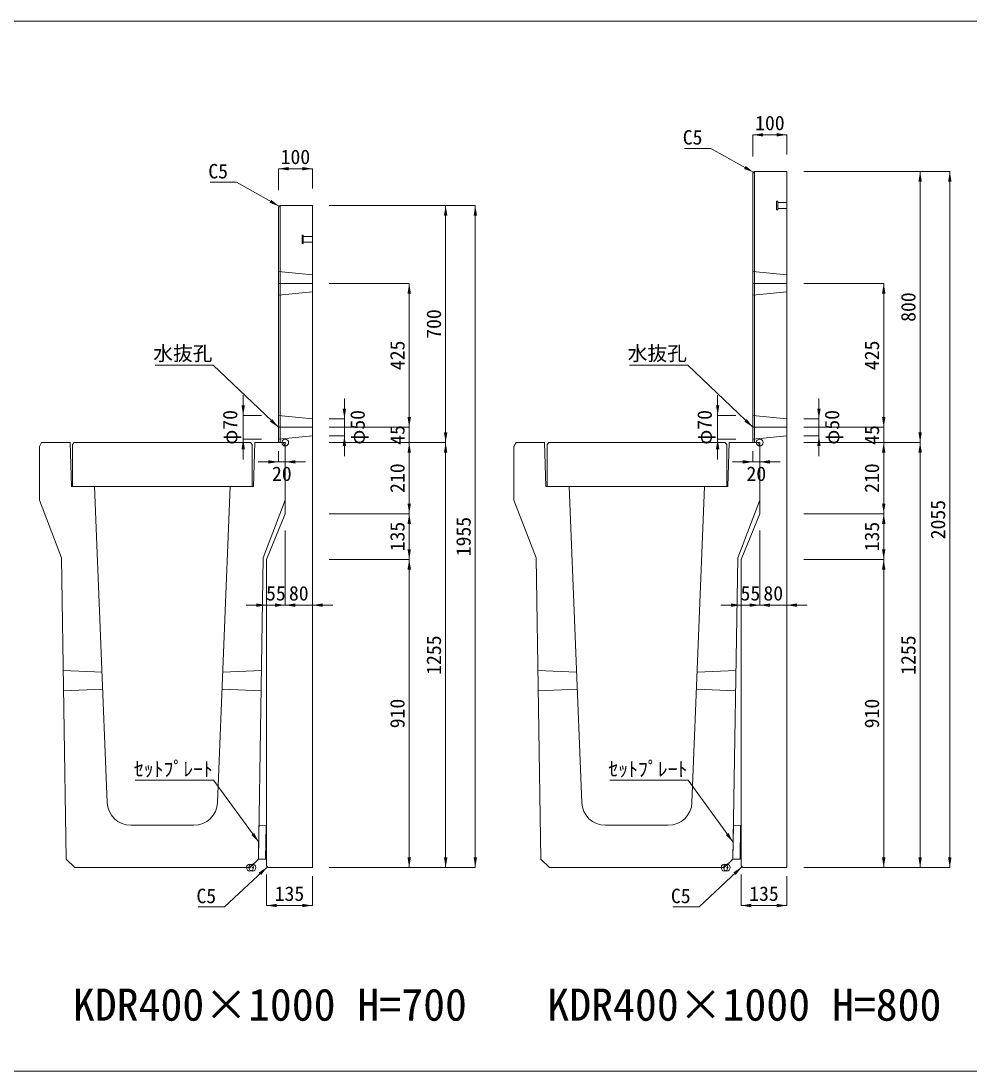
# Model space of a CAD drawing. Units: millimetres at full size, sheet at 1:40. Extents: x 172874 to 199766, y 869448 to 902797.
# Drawn here: x 194154 to 196954, y 869448 to 872548 of the extents above; entities that cross this region are included whole.
import ezdxf
from ezdxf.enums import TextEntityAlignment as Align

# ---------------------------------------------------------------- set-up
doc = ezdxf.new("R2010")
doc.units = ezdxf.units.MM
doc.header["$LTSCALE"] = 40
doc.header["$PDMODE"] = 32
doc.header["$PDSIZE"] = 20
for name, pattern in [('DASHED', [7.5, 6, -1.5]), ('USER2', [4.7625, 3.175, -1.5875]), ('USER3', [1.35, 0.75, -0.6])]:
    doc.linetypes.add(name, pattern=pattern)
for name, color, linetype, lineweight in [('セットプレート', 3, 'Continuous', 13), ('パネックスKDR', 2, 'Continuous', 13), ('図枠', 5, 'Continuous', 13), ('寸法線', 7, 'Continuous', 13), ('引出線', 4, 'Continuous', 13), ('本体', 2, 'Continuous', 13), ('補助線', 8, 'Continuous', 13), ('ｲﾝｻｰﾄ', 3, 'USER3', 5)]:
    doc.layers.add(name, color=color, linetype=linetype, lineweight=lineweight)
doc.layers.add('文字', color=7, linetype='Continuous')
doc.styles.add('ＭＳ ゴシック', font='')
doc.styles.get('ＭＳ ゴシック').set_extended_font_data('MS Gothic')

# ---------------------------------------------------------------- blocks, each defined once
blk = doc.blocks.new('filled_arrow')
at = {"color": 0, "linetype": 'Continuous', "lineweight": -2}
blk.add_solid([(7.5, 1.25), (0, 0), (7.5, -1.25)], dxfattribs=at)

msp = doc.modelspace()

# ---------------------------------------------------------------- linework, layer by layer
at = {"layer": 'セットプレート'}
for points in [[(194854.29, 870073.73), (194875.28, 870073.39), (194876.87, 870173.38), (194855.87, 870173.71)], [(196254.29, 870073.73), (196275.28, 870073.39), (196276.87, 870173.38), (196255.87, 870173.71)]]:
    msp.add_lwpolyline(points, close=True, dxfattribs=at)
at = {"layer": 'パネックスKDR'}
for p, q in [((196313.37, 872098.73), (196318.37, 872103.73)), ((196313.37, 872098.73), (196313.37, 871303.73)), ((196318.37, 872103.73), (196413.37, 872103.73)), ((196413.37, 872103.73), (196413.37, 870048.73)), ((194913.37, 871998.73), (194918.37, 872003.73)), ((194918.37, 872003.73), (195013.37, 872003.73)), ((195013.37, 872003.73), (195013.37, 870048.73)), ((194913.37, 871998.73), (194913.37, 871303.73)), ((194913.37, 871303.73), (194933.37, 871303.73)), ((194933.37, 871303.73), (194933.37, 871093.73)), ((196313.37, 871303.73), (196333.37, 871303.73)), ((196333.37, 871303.73), (196333.37, 871093.73)), ((194933.37, 871093.73), (194878.37, 870958.73)), ((196333.37, 871093.73), (196278.37, 870958.73)), ((194878.37, 870958.73), (194878.37, 870053.73)), ((196278.37, 870958.73), (196278.37, 870053.73)), ((194878.37, 870053.73), (194883.37, 870048.73)), ((194883.37, 870048.73), (195013.37, 870048.73)), ((196278.37, 870053.73), (196283.37, 870048.73)), ((196283.37, 870048.73), (196413.37, 870048.73))]:
    msp.add_line(p, q, dxfattribs=at)
at = {"layer": 'パネックスKDR', "lineweight": 5}
for p, q in [((196318.37, 872103.73), (196318.37, 871303.73)), ((194918.37, 872003.73), (194918.37, 871303.73))]:
    msp.add_line(p, q, dxfattribs=at)
at = {"layer": 'パネックスKDR', "linetype": 'DASHED', "lineweight": 9}
for p, q in [((194913.37, 871808.73), (195013.37, 871798.73)), ((196313.37, 871808.73), (196413.37, 871798.73)), ((194913.37, 871738.73), (195013.37, 871748.73)), ((196313.37, 871738.73), (196413.37, 871748.73)), ((194913.37, 871383.73), (195013.37, 871373.73)), ((196313.37, 871383.73), (196413.37, 871373.73)), ((194913.37, 871313.73), (195013.37, 871323.73)), ((196313.37, 871313.73), (196413.37, 871323.73))]:
    msp.add_line(p, q, dxfattribs=at)
at = {"layer": '図枠'}
for p, q in [((187274.21, 872548.33), (199766.29, 872548.33)), ((187274.21, 869448.33), (199766.29, 869448.33))]:
    msp.add_line(p, q, dxfattribs=at)
at = {"layer": '寸法線'}
for p, q in [((196313.37, 872212.28), (196413.37, 872212.28)), ((196313.37, 872148.73), (196313.37, 872212.28)), ((196413.37, 872153.73), (196413.37, 872212.28)), ((194913.37, 872112.28), (195013.37, 872112.28)), ((194913.37, 872048.73), (194913.37, 872112.28)), ((195013.37, 872053.73), (195013.37, 872112.28)), ((196463.37, 872103.73), (196894.21, 872103.73)), ((196463.37, 872103.73), (196806.71, 872103.73)), ((196806.71, 871303.73), (196806.71, 872103.73)), ((196894.21, 870048.73), (196894.21, 872103.73)), ((195063.37, 872003.73), (195494.21, 872003.73)), ((195063.37, 872003.73), (195406.71, 872003.73)), ((195406.71, 871303.73), (195406.71, 872003.73)), ((195494.21, 870048.73), (195494.21, 872003.73)), ((195063.37, 871773.73), (195299.21, 871773.73)), ((195299.21, 871348.73), (195299.21, 871773.73)), ((196463.37, 871773.73), (196699.21, 871773.73)), ((196699.21, 871348.73), (196699.21, 871773.73)), ((194809.3, 871443.73), (194809.3, 871253.73)), ((196209.3, 871443.73), (196209.3, 871253.73)), ((195108.04, 871433.73), (195108.04, 871263.73)), ((196508.04, 871433.73), (196508.04, 871263.73)), ((194863.37, 871383.73), (194809.3, 871383.73)), ((195299.21, 871243.73), (195299.21, 871408.73)), ((196263.37, 871383.73), (196209.3, 871383.73)), ((196699.21, 871243.73), (196699.21, 871408.73)), ((195063.37, 871373.73), (195108.04, 871373.73)), ((195063.37, 871348.73), (195299.21, 871348.73)), ((195063.37, 871348.73), (195299.21, 871348.73)), ((196463.37, 871373.73), (196508.04, 871373.73)), ((196463.37, 871348.73), (196699.21, 871348.73)), ((196463.37, 871348.73), (196699.21, 871348.73)), ((195063.37, 871323.73), (195108.04, 871323.73)), ((196463.37, 871323.73), (196508.04, 871323.73)), ((194863.37, 871313.73), (194809.3, 871313.73)), ((195063.37, 871303.73), (195406.71, 871303.73)), ((195063.37, 871303.73), (195299.21, 871303.73)), ((195063.37, 871303.73), (195406.71, 871303.73)), ((195063.37, 871303.73), (195299.21, 871303.73)), ((195299.21, 871303.73), (195299.21, 871093.73)), ((195406.71, 871303.73), (195406.71, 870048.73)), ((196263.37, 871313.73), (196209.3, 871313.73)), ((196463.37, 871303.73), (196806.71, 871303.73)), ((196463.37, 871303.73), (196699.21, 871303.73)), ((196463.37, 871303.73), (196806.71, 871303.73)), ((196463.37, 871303.73), (196699.21, 871303.73)), ((196699.21, 871303.73), (196699.21, 871093.73)), ((196806.71, 871303.73), (196806.71, 870048.73)), ((194913.37, 871278.73), (194913.37, 871246.65)), ((194933.37, 871278.73), (194933.37, 871246.65)), ((196313.37, 871278.73), (196313.37, 871246.65)), ((196333.37, 871278.73), (196333.37, 871246.65)), ((194853.37, 871246.65), (194993.37, 871246.65)), ((196253.37, 871246.65), (196393.37, 871246.65)), ((195063.37, 871093.73), (195299.21, 871093.73)), ((195063.37, 871093.73), (195299.21, 871093.73)), ((195299.21, 871093.73), (195299.21, 870958.73)), ((196463.37, 871093.73), (196699.21, 871093.73)), ((196463.37, 871093.73), (196699.21, 871093.73)), ((196699.21, 871093.73), (196699.21, 870958.73)), ((194933.37, 871043.73), (194933.37, 870823.73)), ((194933.37, 871043.73), (194933.37, 870823.73)), ((195013.37, 871043.73), (195013.37, 870823.73)), ((196333.37, 871043.73), (196333.37, 870823.73)), ((196333.37, 871043.73), (196333.37, 870823.73)), ((196413.37, 871043.73), (196413.37, 870823.73)), ((195063.37, 870958.73), (195299.21, 870958.73)), ((195063.37, 870958.73), (195299.21, 870958.73)), ((195299.21, 870958.73), (195299.21, 870048.73)), ((196463.37, 870958.73), (196699.21, 870958.73)), ((196463.37, 870958.73), (196699.21, 870958.73)), ((196699.21, 870958.73), (196699.21, 870048.73)), ((194878.37, 870908.73), (194878.37, 870823.73)), ((196278.37, 870908.73), (196278.37, 870823.73)), ((194993.37, 870823.73), (194818.37, 870823.73)), ((194873.37, 870823.73), (195073.37, 870823.73)), ((196393.37, 870823.73), (196218.37, 870823.73)), ((196273.37, 870823.73), (196473.37, 870823.73)), ((195063.37, 870048.73), (195494.21, 870048.73)), ((195063.37, 870048.73), (195406.71, 870048.73)), ((195063.37, 870048.73), (195299.21, 870048.73)), ((196463.37, 870048.73), (196894.21, 870048.73)), ((196463.37, 870048.73), (196806.71, 870048.73)), ((196463.37, 870048.73), (196699.21, 870048.73)), ((194878.37, 870028.73), (194878.37, 869936.94)), ((195013.37, 870023.73), (195013.37, 869936.94)), ((196278.37, 870028.73), (196278.37, 869936.94)), ((196413.37, 870023.73), (196413.37, 869936.94)), ((194878.37, 869936.94), (195013.37, 869936.94)), ((196278.37, 869936.94), (196413.37, 869936.94))]:
    msp.add_line(p, q, dxfattribs=at)
at = {"layer": '引出線'}
for points in [[(196315.87, 872101.23), (196189.5, 872172.31), (196111.73, 872172.31)], [(194915.87, 872001.23), (194789.5, 872072.31), (194711.73, 872072.31)], [(194913.37, 871348.73), (194720.91, 871532.18), (194549.17, 871532.18)], [(196313.37, 871348.73), (196120.91, 871532.18), (195949.17, 871532.18)], [(194855.08, 870123.72), (194722.22, 870307.2), (194490.86, 870307.2)], [(196255.08, 870123.72), (196122.22, 870307.2), (195890.86, 870307.2)], [(194880.87, 870051.23), (194754.5, 869932.58), (194676.73, 869932.58)], [(196280.87, 870051.23), (196154.5, 869932.58), (196076.73, 869932.58)]]:
    msp.add_lwpolyline(points, dxfattribs=at)
at = {"layer": '本体'}
for p, q in [((194214.37, 871303.73), (194208.37, 871291.73)), ((194208.37, 871291.73), (194208.37, 871133.73)), ((194214.37, 871303.73), (194298.37, 871303.73)), ((194298.37, 871303.73), (194302.37, 871173.73)), ((194843.37, 871303.73), (194839.37, 871173.73)), ((194843.37, 871303.73), (194927.37, 871303.73)), ((194927.37, 871303.73), (194933.37, 871291.73)), ((194933.37, 871291.73), (194933.37, 871133.73)), ((195614.37, 871303.73), (195608.37, 871291.73)), ((195608.37, 871291.73), (195608.37, 871133.73)), ((195614.37, 871303.73), (195698.37, 871303.73)), ((195698.37, 871303.73), (195702.37, 871173.73)), ((196243.37, 871303.73), (196239.37, 871173.73)), ((196243.37, 871303.73), (196327.37, 871303.73)), ((196327.37, 871303.73), (196333.37, 871291.73)), ((196333.37, 871291.73), (196333.37, 871133.73)), ((194302.37, 871173.73), (194370.87, 871173.73)), ((194370.87, 871173.73), (194408.18, 870240.93)), ((194770.87, 871173.73), (194733.56, 870240.93)), ((194770.87, 871173.73), (194839.37, 871173.73)), ((195702.37, 871173.73), (195770.87, 871173.73)), ((195770.87, 871173.73), (195808.18, 870240.93)), ((196170.87, 871173.73), (196133.56, 870240.93)), ((196170.87, 871173.73), (196239.37, 871173.73)), ((194208.37, 871133.73), (194273.37, 870963.73)), ((194933.37, 871133.73), (194868.37, 870963.73)), ((195608.37, 871133.73), (195673.37, 870963.73)), ((196333.37, 871133.73), (196268.37, 870963.73)), ((194273.37, 870963.73), (194287.45, 870073.73)), ((194868.37, 870963.73), (194854.29, 870073.73)), ((195673.37, 870963.73), (195687.45, 870073.73)), ((196268.37, 870963.73), (196254.29, 870073.73)), ((194478.13, 870173.73), (194663.61, 870173.73)), ((195878.13, 870173.73), (196063.61, 870173.73)), ((194287.45, 870073.73), (194312.85, 870048.73)), ((194312.85, 870048.73), (194828.89, 870048.73)), ((194828.89, 870048.73), (194854.29, 870073.73)), ((195687.45, 870073.73), (195712.85, 870048.73)), ((195712.85, 870048.73), (196228.89, 870048.73)), ((196228.89, 870048.73), (196254.29, 870073.73))]:
    msp.add_line(p, q, dxfattribs=at)
at = {"layer": '本体', "linetype": 'USER2'}
for p, q in [((194278.64, 870630.73), (194392.79, 870625.73)), ((194748.95, 870625.73), (194863.1, 870630.73)), ((195678.64, 870630.73), (195792.79, 870625.73)), ((196148.95, 870625.73), (196263.1, 870630.73)), ((194279.59, 870570.73), (194394.79, 870575.73)), ((194746.95, 870575.73), (194862.15, 870570.73)), ((195679.59, 870570.73), (195794.79, 870575.73)), ((196146.95, 870575.73), (196262.15, 870570.73))]:
    msp.add_line(p, q, dxfattribs=at)
at = {"layer": '本体', "lineweight": 20}
for points in [[(194305.87, 871297.73), (194310.87, 871303.73), (194830.87, 871303.73), (194835.87, 871297.73), (194835.87, 871173.73), (194305.87, 871173.73)], [(195705.87, 871297.73), (195710.87, 871303.73), (196230.87, 871303.73), (196235.87, 871297.73), (196235.87, 871173.73), (195705.87, 871173.73)]]:
    msp.add_lwpolyline(points, close=True, dxfattribs=at)
at = {"layer": '本体'}
for centre, start, end in [((194478.13, 870243.73), 182.29061, 270), ((194663.61, 870243.73), 270, 357.70939), ((195878.13, 870243.73), 182.29061, 270), ((196063.61, 870243.73), 270, 357.70939)]:
    msp.add_arc(centre, 70, start, end, dxfattribs=at)
at = {"layer": '補助線'}
for p, q in [((194913.37, 871773.73), (195013.37, 871773.73)), ((196313.37, 871773.73), (196413.37, 871773.73)), ((194913.37, 871348.73), (195013.37, 871348.73)), ((196313.37, 871348.73), (196413.37, 871348.73))]:
    msp.add_line(p, q, dxfattribs=at)
for p in [(194933.37, 871303.73), (196333.37, 871303.73), (194829.37, 870048.73), (194836.37, 870048.73), (194836.37, 870048.73), (196229.37, 870048.73), (196236.37, 870048.73), (196236.37, 870048.73)]:
    msp.add_point(p, dxfattribs=at)
at = {"layer": 'ｲﾝｻｰﾄ'}
for p, q in [((196383.37, 872016.23), (196383.37, 871991.23)), ((196386.37, 872016.23), (196383.37, 872016.23)), ((196386.37, 871991.23), (196386.37, 872016.23)), ((196413.37, 872012.23), (196386.37, 872012.23)), ((196383.37, 871991.23), (196386.37, 871991.23)), ((196386.37, 871995.23), (196413.37, 871995.23)), ((194983.37, 871916.23), (194983.37, 871891.23)), ((194986.37, 871916.23), (194983.37, 871916.23)), ((194986.37, 871891.23), (194986.37, 871916.23)), ((195013.37, 871912.23), (194986.37, 871912.23)), ((194983.37, 871891.23), (194986.37, 871891.23)), ((194986.37, 871895.23), (195013.37, 871895.23))]:
    msp.add_line(p, q, dxfattribs=at)

# ---------------------------------------------------------------- block references
at = {"layer": '寸法線', "xscale": 4, "yscale": 4}
for p in [(196313.37, 872212.28), (194913.37, 872112.28), (194933.37, 871246.65), (196333.37, 871246.65), (194933.37, 870823.73), (195013.37, 870823.73), (196333.37, 870823.73), (196413.37, 870823.73), (194878.37, 869936.94), (196278.37, 869936.94)]:
    msp.add_blockref('filled_arrow', p, dxfattribs=at)
for p, rotation in [((196413.37, 872212.28), 180), ((195013.37, 872112.28), 180), ((196806.71, 872103.73), 270), ((196894.21, 872103.73), 270), ((195406.71, 872003.73), 270), ((195494.21, 872003.73), 270), ((195299.21, 871773.73), 270), ((196699.21, 871773.73), 270), ((194809.3, 871383.73), 90), ((196209.3, 871383.73), 90), ((195108.04, 871373.73), 90), ((196508.04, 871373.73), 90), ((195299.21, 871348.73), 90), ((195299.21, 871348.73), 90), ((196699.21, 871348.73), 90), ((196699.21, 871348.73), 90), ((195108.04, 871323.73), 270), ((195406.71, 871303.73), 90), ((196508.04, 871323.73), 270), ((196806.71, 871303.73), 90), ((194809.3, 871313.73), 270), ((195299.21, 871303.73), 270), ((195299.21, 871303.73), 270), ((195406.71, 871303.73), 270), ((196209.3, 871313.73), 270), ((196699.21, 871303.73), 270), ((196699.21, 871303.73), 270), ((196806.71, 871303.73), 270), ((194913.37, 871246.65), 180), ((196313.37, 871246.65), 180), ((195299.21, 871093.73), 90), ((196699.21, 871093.73), 90), ((195299.21, 871093.73), 270), ((196699.21, 871093.73), 270), ((195299.21, 870958.73), 90), ((196699.21, 870958.73), 90), ((195299.21, 870958.73), 270), ((196699.21, 870958.73), 270), ((194878.37, 870823.73), 180), ((194933.37, 870823.73), 180), ((196278.37, 870823.73), 180), ((196333.37, 870823.73), 180), ((195299.21, 870048.73), 90), ((195406.71, 870048.73), 90), ((195494.21, 870048.73), 90), ((196699.21, 870048.73), 90), ((196806.71, 870048.73), 90), ((196894.21, 870048.73), 90), ((195013.37, 869936.94), 180), ((196413.37, 869936.94), 180)]:
    msp.add_blockref('filled_arrow', p, dxfattribs=dict(at, rotation=rotation))
at = {"layer": '引出線', "xscale": 4, "yscale": 4}
for p, rotation in [((196315.87, 872101.23), 150.6), ((194915.87, 872001.23), 150.6), ((194913.37, 871348.73), 136.4), ((196313.37, 871348.73), 136.4), ((194855.08, 870123.72), 125.9), ((196255.08, 870123.72), 125.9), ((194880.87, 870051.23), 223.2), ((196280.87, 870051.23), 223.2)]:
    msp.add_blockref('filled_arrow', p, dxfattribs=dict(at, rotation=rotation))

# ---------------------------------------------------------------- texts
at = {"layer": '寸法線', "style": 'ＭＳ ゴシック'}
for s, p in [('100', (196363.37, 872247.28)), ('100', (194963.37, 872147.28)), ('20', (194923.37, 871211.65)), ('20', (196323.37, 871211.65)), ('55', (194905.87, 870858.73)), ('80', (194973.37, 870858.73)), ('55', (196305.87, 870858.73)), ('80', (196373.37, 870858.73)), ('135', (194945.87, 869971.94)), ('135', (196345.87, 869971.94))]:
    msp.add_text(s, height=42.72, dxfattribs=at).set_placement(p, align=Align.MIDDLE_CENTER)
for s, p in [('800', (196771.71, 871703.73)), ('700', (195371.71, 871653.73)), ('425', (195264.21, 871561.23)), ('425', (196664.21, 871561.23)), ('φ70', (194770.64, 871348.73)), ('φ50', (195146.7, 871348.73)), ('φ70', (196170.64, 871348.73)), ('φ50', (196546.7, 871348.73)), ('45', (195264.21, 871326.23)), ('45', (196664.21, 871326.23)), ('210', (195264.21, 871198.73)), ('210', (196664.21, 871198.73)), ('2055', (196859.21, 871076.23)), ('1955', (195459.21, 871026.23)), ('135', (195264.21, 871026.23)), ('135', (196664.21, 871026.23)), ('1255', (195371.71, 870676.23)), ('1255', (196771.71, 870676.23)), ('910', (195264.21, 870503.73)), ('910', (196664.21, 870503.73))]:
    msp.add_text(s, height=42.72, rotation=90, dxfattribs=at).set_placement(p, align=Align.MIDDLE_CENTER)
at = {"layer": '引出線', "style": 'ＭＳ ゴシック'}
for s, p in [('C5', (196164.5, 872226.31)), ('C5', (194764.5, 872126.31)), ('水抜孔', (194718.66, 871588.46)), ('水抜孔', (196118.66, 871588.46)), ('ｾｯﾄﾌﾟﾚｰﾄ', (194719.97, 870361.2)), ('ｾｯﾄﾌﾟﾚｰﾄ', (196119.97, 870361.2)), ('C5', (194729.5, 869986.58)), ('C5', (196129.5, 869986.58))]:
    msp.add_text(s, height=42.72, dxfattribs=at).set_placement(p, align=Align.TOP_RIGHT)
at = {"layer": '文字', "style": 'ＭＳ ゴシック'}
for s, p in [('KDR400×1000 H=700', (194306.92, 869568.34)), ('KDR400×1000 H=800', (195706.92, 869568.34))]:
    msp.add_text(s, height=94.94, dxfattribs=at).set_placement(p, align=Align.BOTTOM_LEFT)

doc.saveas('drawing.dxf')
